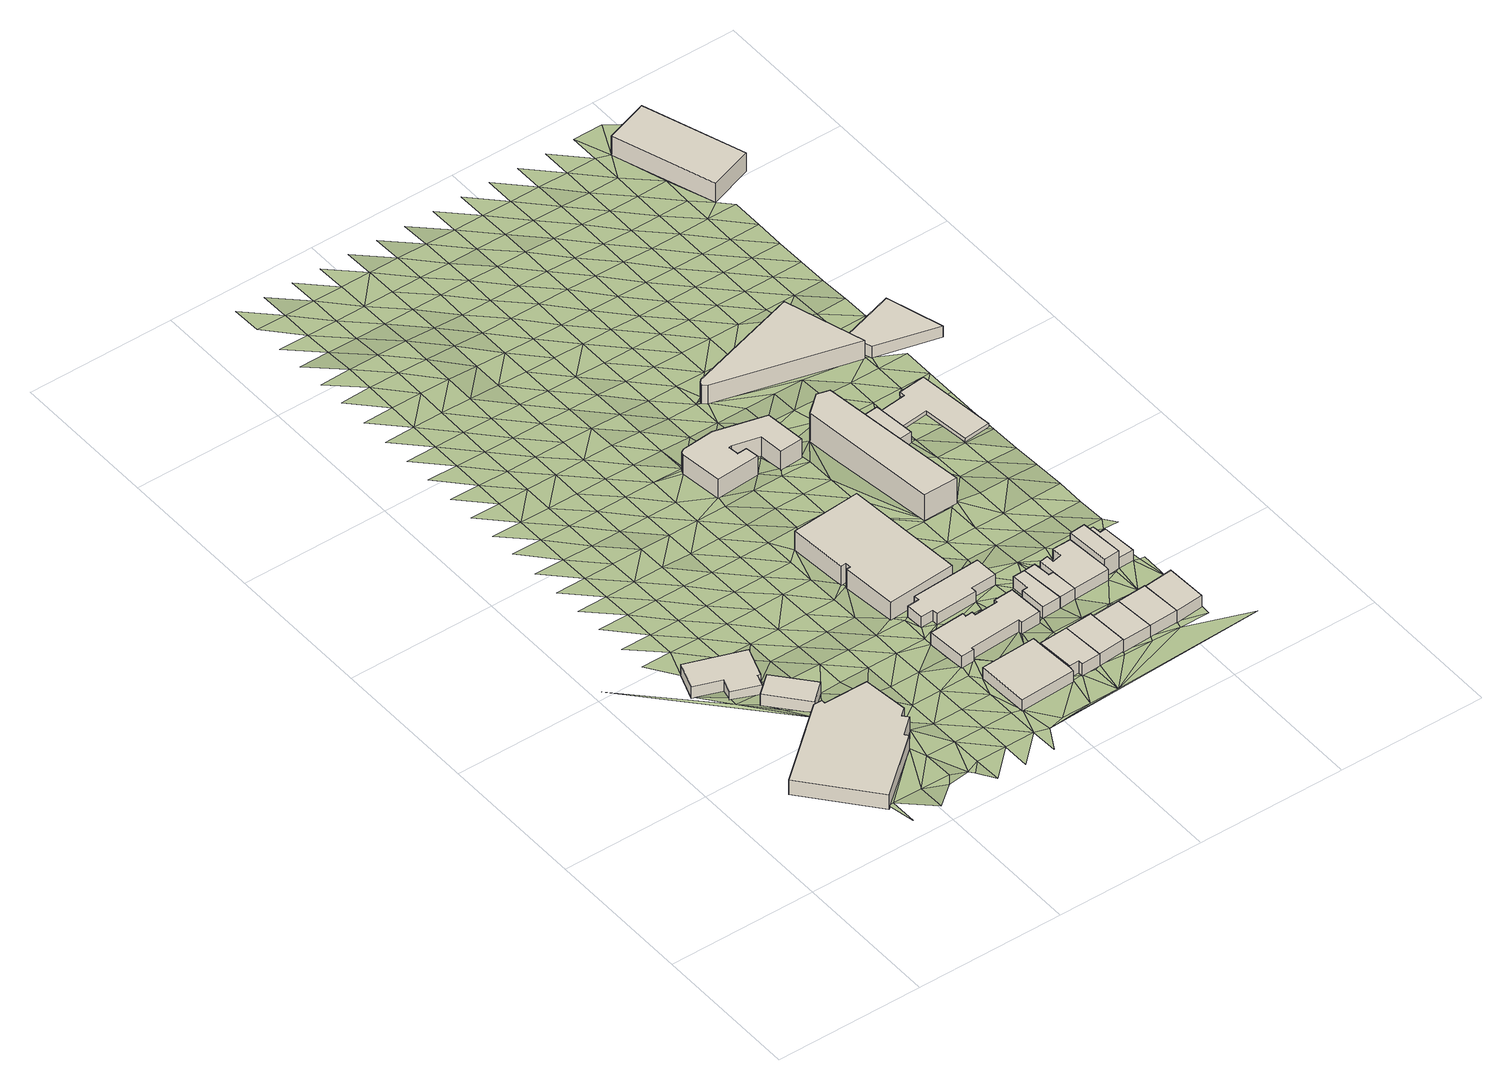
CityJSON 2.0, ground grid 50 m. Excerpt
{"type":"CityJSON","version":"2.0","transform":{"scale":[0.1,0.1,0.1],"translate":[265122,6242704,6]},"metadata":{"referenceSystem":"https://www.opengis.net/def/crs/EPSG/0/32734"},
"CityObjects":{
"building1":{"type":"Building","attributes":{"address":"10 Durham Avenue Salt River Cape Town","building":"commercial","building:levels":"1","footprint":{"type":"Polygon"},"plus_code":"C2XXX3XH+X3V","ground_height":12.97,"building_height":4.1,"roof_height":17.07},"geometry":[{"type":"Solid","lod":"1","boundaries":[[[[0,1,2,3]],[[1,4,5,2]],[[4,6,7,5]],[[6,8,9,7]],[[8,10,11,9]],[[10,12,13,11]],[[12,14,15,13]],[[14,16,17,15]],[[16,18,19,17]],[[18,20,21,19]],[[20,0,3,21]],[[3,2,5,7,9,11,13,15,17,19,21]],[[20,18,16,14,12,10,8,6,4,1,0]]]]}]},
"building2":{"type":"Building","attributes":{"address":"2 Durham Avenue Salt River 0792 Cape Town Western Cape","building":"retail","building:levels":"1","footprint":{"type":"Polygon"},"plus_code":"C2XPX3X6+X2R","ground_height":10.1,"building_height":4.1,"roof_height":14.2},"geometry":[{"type":"Solid","lod":"1","boundaries":[[[[22,23,24,25]],[[23,26,27,24]],[[26,28,29,27]],[[28,30,31,29]],[[30,32,33,31]],[[32,34,35,33]],[[34,36,37,35]],[[36,22,25,37]],[[25,24,27,29,31,33,35,37]],[[36,34,32,30,28,26,23,22]]]]}]},
"building3":{"type":"Building","attributes":{"address":"Salt River","building":"retail","building:levels":"1","footprint":{"type":"Polygon"},"plus_code":"C3X4XJXW+XCV","ground_height":11.32,"building_height":4.1,"roof_height":15.42},"geometry":[{"type":"Solid","lod":"1","boundaries":[[[[38,39,40,41]],[[39,42,43,40]],[[42,44,45,43]],[[44,38,41,45]],[[41,40,43,45]],[[44,42,39,38]]]]}]},
"building4":{"type":"Building","attributes":{"address":"17 Durham Avenue Salt River Cape Town","building":"commercial","building:levels":"1","footprint":{"type":"Polygon"},"plus_code":"C6X2XQXF+X9W","ground_height":11.73,"building_height":4.1,"roof_height":15.83},"geometry":[{"type":"Solid","lod":"1","boundaries":[[[[46,47,48,49]],[[47,50,51,48]],[[50,52,53,51]],[[52,54,55,53]],[[54,56,57,55]],[[56,46,49,57]],[[49,48,51,53,55,57]],[[56,54,52,50,47,46]]]]}]},
"building5":{"type":"Building","attributes":{"address":"Durham Avenue Salt River Cape Town","building":"commercial","building:levels":"1","footprint":{"type":"Polygon"},"plus_code":"C6X5X8X8+XJX","ground_height":11.18,"building_height":4.1,"roof_height":15.28},"geometry":[{"type":"Solid","lod":"1","boundaries":[[[[58,59,60,61]],[[59,62,63,60]],[[62,64,65,63]],[[64,66,67,65]],[[66,68,69,67]],[[68,70,71,69]],[[70,72,73,71]],[[72,74,75,73]],[[74,76,77,75]],[[76,78,79,77]],[[78,80,81,79]],[[80,82,83,81]],[[82,84,85,83]],[[84,58,61,85]],[[61,60,63,65,67,69,71,73,75,77,79,81,83,85]],[[84,82,80,78,76,74,72,70,68,66,64,62,59,58]]]]}]},
"building6":{"type":"Building","attributes":{"address":"4 Chapel Street Salt River Cape Town","building":"house","building:levels":"1","footprint":{"type":"Polygon"},"plus_code":"C6XQX3XQ+XRX","ground_height":12.07,"building_height":4.1,"roof_height":16.17},"geometry":[{"type":"Solid","lod":"1","boundaries":[[[[86,87,48,88,89,90]],[[87,91,92,88,48]],[[91,93,94,92]],[[93,95,96,94]],[[95,97,98,96]],[[97,86,90,89,98]],[[89,88,92,94,96,98]],[[97,95,93,91,87,86]]]]}]},
"building7":{"type":"Building","attributes":{"address":"9 Durham Avenue Salt River Cape Town","building":"commercial","building:levels":"2","footprint":{"type":"Polygon"},"plus_code":"C5XPXXX2+X4X","ground_height":9.96,"building_height":6.9,"roof_height":16.86},"geometry":[{"type":"Solid","lod":"1","boundaries":[[[[99,100,101,102]],[[100,103,104,101]],[[103,105,106,104]],[[105,107,108,106]],[[107,109,110,108]],[[109,111,112,110]],[[111,113,114,112]],[[113,99,102,114]],[[102,101,104,106,108,110,112,114]],[[113,111,109,107,105,103,100,99]]]]}]},
"building8":{"type":"Building","attributes":{"address":"Durham Avenue Salt River Cape Town","building":"commercial","building:levels":"1","footprint":{"type":"Polygon"},"plus_code":"C6X6X2X7+X9V","ground_height":10.85,"building_height":4.1,"roof_height":14.95},"geometry":[{"type":"Solid","lod":"1","boundaries":[[[[115,116,117,118]],[[116,119,120,117]],[[119,121,122,120]],[[121,123,124,122]],[[123,125,126,124]],[[125,127,128,126]],[[127,129,130,128]],[[129,131,132,130]],[[131,133,134,132]],[[133,115,118,134]],[[118,117,120,122,124,126,128,130,132,134]],[[133,131,129,127,125,123,121,119,116,115]]]]}]},
"building9":{"type":"Building","attributes":{"address":"6 Chapel Street Salt River Cape Town","building":"house","building:levels":"1","footprint":{"type":"Polygon"},"plus_code":"C7X6XFXW+X2R","ground_height":12.07,"building_height":4.1,"roof_height":16.17},"geometry":[{"type":"Solid","lod":"1","boundaries":[[[[135,136,98,89]],[[136,137,138,139,98]],[[137,140,141,142,139,138]],[[140,143,144,142,141]],[[143,135,89,144]],[[89,98,139,142,144]],[[143,140,137,136,135]]]]}]},
"building10":{"type":"Building","attributes":{"address":"Locomotive Hotel 349 Albert Road Salt River Cape Town","building":"retail","building:levels":"2","footprint":{"type":"Polygon"},"plus_code":"C6X3X5XC+XMV","ground_height":8.66,"building_height":6.9,"roof_height":15.56},"geometry":[{"type":"Solid","lod":"1","boundaries":[[[[145,146,147,148]],[[146,149,150,147]],[[149,151,152,150]],[[151,153,154,152]],[[153,155,156,154]],[[155,157,158,156]],[[157,159,160,158]],[[159,161,162,160]],[[161,163,164,162]],[[163,165,166,164]],[[165,167,168,166]],[[167,169,170,168]],[[169,171,172,170]],[[171,145,148,172]],[[148,147,150,152,154,156,158,160,162,164,166,168,170,172]],[[171,169,167,165,163,161,159,157,155,153,151,149,146,145]]]]}]},
"building11":{"type":"Building","attributes":{"address":"Chapel Street Salt River Cape Town","building":"house","building:levels":"1","footprint":{"type":"Polygon"},"plus_code":"C7X4XXXR+XFX","ground_height":11.09,"building_height":4.1,"roof_height":15.19},"geometry":[{"type":"Solid","lod":"1","boundaries":[[[[173,174,175,176]],[[174,177,178,175]],[[177,179,180,178]],[[179,181,182,180]],[[181,183,184,182]],[[183,173,176,184]],[[176,175,178,180,182,184]],[[183,181,179,177,174,173]]]]}]},
"building12":{"type":"Building","attributes":{"address":"8 Chapel Street Salt River Cape Town","building":"house","building:levels":"1","footprint":{"type":"Polygon"},"plus_code":"C7XMXVXW+XVX","ground_height":11.74,"building_height":4.1,"roof_height":15.84},"geometry":[{"type":"Solid","lod":"1","boundaries":[[[[185,186,138,141]],[[186,187,188,138]],[[187,189,190,188]],[[189,185,141,190]],[[141,138,188,190]],[[189,187,186,185]]]]}]},
"building13":{"type":"Building","attributes":{"address":"Chapel Street Salt River Cape Town","building":"house","building:levels":"1","footprint":{"type":"Polygon"},"plus_code":"C7XCXWX7+X5W","ground_height":11.06,"building_height":4.1,"roof_height":15.16},"geometry":[{"type":"Solid","lod":"1","boundaries":[[[[174,173,176,175]],[[173,191,192,176]],[[191,193,194,192]],[[193,195,196,194]],[[195,197,198,196]],[[197,174,175,198]],[[175,176,192,194,196,198]],[[197,195,193,191,173,174]]]]}]},
"building14":{"type":"Building","attributes":{"address":"10 Chapel Street Salt River Cape Town","building":"house","building:levels":"1","footprint":{"type":"Polygon"},"plus_code":"C8X5XMXG+X4W","ground_height":11.66,"building_height":4.1,"roof_height":15.76},"geometry":[{"type":"Solid","lod":"1","boundaries":[[[[199,200,188,190]],[[200,201,202,203,188]],[[201,204,205,206,203,202]],[[204,199,190,206,205]],[[190,188,203,206]],[[204,201,200,199]]]]}]},
"building15":{"type":"Building","attributes":{"address":"13 Chapel Street Salt River Cape Town","building":"house","building:levels":"1","footprint":{"type":"Polygon"},"plus_code":"C7XVXWXP+X6R","ground_height":11.1,"building_height":4.1,"roof_height":15.2},"geometry":[{"type":"Solid","lod":"1","boundaries":[[[[191,207,208,192]],[[207,209,210,208]],[[209,211,212,210]],[[211,213,214,212]],[[213,215,216,214]],[[215,217,218,216]],[[217,219,220,218]],[[219,221,222,220]],[[221,193,194,222]],[[193,191,192,194]],[[192,208,210,212,214,216,218,220,222,194]],[[193,221,219,217,215,213,211,209,207,191]]]]}]},
"building16":{"type":"Building","attributes":{"address":"398 Percy Street Salt River Cape Town","building":"retail","building:levels":"3","footprint":{"type":"Polygon"},"plus_code":"C7X4X9X2+X3X","ground_height":9.23,"building_height":9.7,"roof_height":18.93},"geometry":[{"type":"Solid","lod":"1","boundaries":[[[[223,224,225,226]],[[224,227,228,225]],[[227,229,230,228]],[[229,231,232,230]],[[231,223,226,232]],[[226,225,228,230,232]],[[231,229,227,224,223]]]]}]},
"building17":{"type":"Building","attributes":{"address":"12 Chapel Street Salt River Cape Town","building":"house","building:levels":"1","footprint":{"type":"Polygon"},"plus_code":"C8XMXFXG+X6V","ground_height":11.38,"building_height":4.1,"roof_height":15.48},"geometry":[{"type":"Solid","lod":"1","boundaries":[[[[233,234,202,205]],[[234,235,236,202]],[[235,237,238,236]],[[237,233,205,238]],[[205,202,236,238]],[[237,235,234,233]]]]}]},
"building18":{"type":"Building","attributes":{"address":"Chapel Street Salt River Cape Town","building":"house","building:levels":"2","footprint":{"type":"Polygon"},"plus_code":"C8X8XGXV+XFW","ground_height":10.82,"building_height":6.9,"roof_height":17.72},"geometry":[{"type":"Solid","lod":"1","boundaries":[[[[239,240,241,242,243,244]],[[240,211,245,246,242,241]],[[211,209,247,248,246,245]],[[209,239,244,243,248,247]],[[243,242,246,248]],[[209,211,240,239]]]]}]},
"building19":{"type":"Building","attributes":{"address":"Chapel Street Salt River Cape Town","building":"house","building:levels":"1","footprint":{"type":"Polygon"},"plus_code":"C8XHXXX6+X5X","ground_height":10.82,"building_height":4.1,"roof_height":14.92},"geometry":[{"type":"Solid","lod":"1","boundaries":[[[[239,249,250,251]],[[249,252,253,250]],[[252,254,255,253]],[[254,256,257,255]],[[256,240,258,257]],[[240,239,251,258]],[[251,250,253,255,257,258]],[[240,256,254,252,249,239]]]]}]},
"building20":{"type":"Building","attributes":{"building":"retail","building:levels":"1","footprint":{"type":"Polygon"},"plus_code":"C7XHXMXC+X2W","ground_height":8.17,"building_height":4.1,"roof_height":12.27},"geometry":[{"type":"Solid","lod":"1","boundaries":[[[[259,260,261,262,263,264,265,266]],[[260,267,268,263,262,261]],[[267,269,270,268]],[[269,271,272,270]],[[271,273,274,272]],[[273,259,266,265,264,274]],[[264,263,268,270,272,274]],[[273,271,269,267,260,259]]]]}]},
"building21":{"type":"Building","attributes":{"address":"Bridge Mansions 445 Albert Road Salt River Cape Town","building":"retail","building:levels":"2","footprint":{"type":"Polygon"},"plus_code":"C7X4X2XQ+X3W","ground_height":7.21,"building_height":6.9,"roof_height":14.11},"geometry":[{"type":"Solid","lod":"1","boundaries":[[[[275,276,277,278]],[[276,279,280,277]],[[279,281,282,280]],[[281,283,284,282]],[[283,285,286,284]],[[285,275,278,286]],[[278,277,280,282,284,286]],[[285,283,281,279,276,275]]]]}]},
"building22":{"type":"Building","attributes":{"building":"roof","building:levels":"1","footprint":{"type":"Polygon"},"plus_code":"C8XGXWX2+XPR","ground_height":8.09,"bottom_roof_height":10.89,"roof_height":12.19},"geometry":[{"type":"Solid","lod":"1","boundaries":[[[[261,266,265,262]],[[266,287,288,265]],[[287,289,290,288]],[[289,291,292,290]],[[291,293,294,292]],[[293,295,296,294]],[[295,297,298,296]],[[297,261,262,298]],[[262,265,288,290,292,294,296,298]],[[297,295,293,291,289,287,266,261]]]]}]},
"building23":{"type":"Building","attributes":{"address":"Albert Road Salt River Cape Town","building":"retail","building:levels":"1","footprint":{"type":"Polygon"},"plus_code":"C8XWX4X2+X6X","ground_height":7.77,"building_height":4.1,"roof_height":11.87},"geometry":[{"type":"Solid","lod":"1","boundaries":[[[[299,300,301,302]],[[300,303,304,301]],[[303,305,306,304]],[[305,299,302,306]],[[302,301,304,306]],[[305,303,300,299]]]]}]},
"building24":{"type":"Building","attributes":{"building":"hall","building:levels":"2","footprint":{"type":"Polygon"},"plus_code":"C8XQXWXR+X2X","ground_height":6.78,"building_height":6.9,"roof_height":13.68},"geometry":[{"type":"Solid","lod":"1","boundaries":[[[[307,308,309,310]],[[308,311,312,309]],[[311,313,314,312]],[[313,307,310,314]],[[310,309,312,314]],[[313,311,308,307]]]]}]},
"terrain1":{"type":"TINRelief","geometry":[{"type":"CompositeSurface","lod":"1","boundaries":[[[315,316,317]],[[318,319,320]],[[316,321,322]],[[323,317,316]],[[324,325,318]],[[326,325,324]],[[323,316,322]],[[321,327,322]],[[324,318,328]],[[329,23,330]],[[331,318,332]],[[328,318,331]],[[332,318,320]],[[327,333,322]],[[330,334,335]],[[332,336,331]],[[328,331,337]],[[338,330,23]],[[331,339,337]],[[332,320,336]],[[333,340,322]],[[322,340,323]],[[337,341,328]],[[334,342,343]],[[320,344,336]],[[339,341,337]],[[327,345,333]],[[341,339,346]],[[338,23,347]],[[334,330,348]],[[342,349,350]],[[336,344,38]],[[340,333,345]],[[338,348,330]],[[346,339,351]],[[334,352,342]],[[344,353,14]],[[323,354,355]],[[349,356,357]],[[323,340,354]],[[38,351,339]],[[348,352,334]],[[358,347,346]],[[359,345,360]],[[358,346,351]],[[345,361,340]],[[14,38,344]],[[359,360,362]],[[349,342,363]],[[356,364,365]],[[348,338,366]],[[340,361,354]],[[366,338,347]],[[352,363,342]],[[361,345,359]],[[367,354,368]],[[356,349,369]],[[358,366,347]],[[364,370,371]],[[351,38,372]],[[352,348,373]],[[363,369,349]],[[359,362,374]],[[375,368,354]],[[372,358,351]],[[376,38,14]],[[366,373,348]],[[361,375,354]],[[377,364,356]],[[376,372,38]],[[370,378,379]],[[359,374,361]],[[380,363,352]],[[377,356,369]],[[14,368,381]],[[382,366,358]],[[381,368,375]],[[373,380,352]],[[383,370,364]],[[382,358,372]],[[378,384,385]],[[386,375,361]],[[387,369,363]],[[364,377,383]],[[376,14,388]],[[389,373,366]],[[381,390,14]],[[386,361,374]],[[380,387,363]],[[372,376,388]],[[378,370,391]],[[382,389,366]],[[384,392,393]],[[388,14,390]],[[391,370,383]],[[375,394,381]],[[395,380,373]],[[377,369,396]],[[386,397,375]],[[387,398,369]],[[399,374,400]],[[372,401,382]],[[392,402,403]],[[373,389,395]],[[384,378,404]],[[377,396,383]],[[375,397,394]],[[401,372,388]],[[396,369,398]],[[391,405,378]],[[374,399,386]],[[406,390,381]],[[407,387,380]],[[408,389,382]],[[392,384,404]],[[380,395,407]],[[402,409,410]],[[378,405,404]],[[383,411,391]],[[382,401,408]],[[381,394,406]],[[397,386,412]],[[388,390,413]],[[398,387,414]],[[411,383,396]],[[392,415,402]],[[386,399,412]],[[409,416,417]],[[414,387,407]],[[395,389,418]],[[401,388,413]],[[419,405,391]],[[389,408,420]],[[404,415,392]],[[413,390,406]],[[397,421,394]],[[399,422,423]],[[391,411,419]],[[409,402,424]],[[395,418,407]],[[396,398,425]],[[418,389,420]],[[397,412,421]],[[426,416,427]],[[414,428,398]],[[401,429,408]],[[415,424,402]],[[399,430,412]],[[430,399,423]],[[431,404,405]],[[411,396,425]],[[401,413,429]],[[425,398,428]],[[405,419,432]],[[433,406,394]],[[407,434,414]],[[416,409,435]],[[394,421,436]],[[437,438,427]],[[412,430,421]],[[420,408,439]],[[404,431,415]],[[434,407,418]],[[424,435,409]],[[405,432,431]],[[433,394,436]],[[411,440,419]],[[439,408,429]],[[423,441,430]],[[406,84,413]],[[442,428,414]],[[430,52,421]],[[443,444,437]],[[440,411,425]],[[420,445,418]],[[424,415,446]],[[447,406,433]],[[448,427,416]],[[436,421,52]],[[414,434,442]],[[435,449,416]],[[429,413,450]],[[447,84,406]],[[432,419,451]],[[445,420,439]],[[431,446,415]],[[427,448,437]],[[452,453,443]],[[448,416,449]],[[451,419,440]],[[423,454,441]],[[434,418,455]],[[456,435,424]],[[425,428,457]],[[413,84,450]],[[458,439,429]],[[428,442,459]],[[460,436,52]],[[460,433,436]],[[432,461,431]],[[447,433,84]],[[455,418,445]],[[446,456,424]],[[440,425,457]],[[462,443,437]],[[463,464,452]],[[450,465,429]],[[430,441,466]],[[457,428,459]],[[432,451,461]],[[429,465,458]],[[434,467,442]],[[468,449,435]],[[462,437,448]],[[439,469,445]],[[460,52,470]],[[431,471,446]],[[472,473,474]],[[434,455,467]],[[456,468,435]],[[439,458,469]],[[475,452,443]],[[440,476,451]],[[473,472,463]],[[461,471,431]],[[460,470,477]],[[445,478,455]],[[115,465,450]],[[84,119,450]],[[459,442,479]],[[476,440,457]],[[462,475,443]],[[423,480,454]],[[133,458,465]],[[441,454,466]],[[445,469,478]],[[481,456,446]],[[448,449,482]],[[119,115,450]],[[479,442,467]],[[468,483,449]],[[465,115,133]],[[463,452,484]],[[461,451,485]],[[446,471,481]],[[52,486,470]],[[458,133,129]],[[459,487,457]],[[482,462,448]],[[84,488,119]],[[467,455,99]],[[452,475,484]],[[482,449,483]],[[485,451,476]],[[478,99,455]],[[469,489,478]],[[116,115,119]],[[490,468,456]],[[469,491,489]],[[459,479,487]],[[82,488,84]],[[473,463,492]],[[471,461,493]],[[467,99,479]],[[456,481,490]],[[131,129,133]],[[470,494,477]],[[495,475,462]],[[484,492,463]],[[493,461,485]],[[476,457,496]],[[483,468,497]],[[454,498,466]],[[457,487,499]],[[462,482,495]],[[473,500,501]],[[497,468,490]],[[486,502,470]],[[498,454,480]],[[481,471,503]],[[496,457,499]],[[484,475,504]],[[498,505,466]],[[492,500,473]],[[471,493,506]],[[485,476,169]],[[129,507,458]],[[479,99,508]],[[80,78,82]],[[470,502,494]],[[479,508,487]],[[475,495,504]],[[509,505,498]],[[488,121,119]],[[481,503,490]],[[482,483,510]],[[503,471,506]],[[497,511,483]],[[169,476,496]],[[488,82,512]],[[513,492,484]],[[485,514,493]],[[82,78,512]],[[487,515,499]],[[482,510,495]],[[480,516,498]],[[512,78,76]],[[513,484,504]],[[510,483,511]],[[486,517,502]],[[169,167,485]],[[490,518,497]],[[514,485,167]],[[508,515,487]],[[494,502,517]],[[519,500,492]],[[516,520,498]],[[86,486,521]],[[506,493,522]],[[488,512,121]],[[518,490,503]],[[516,480,520]],[[496,499,523]],[[512,76,74]],[[504,495,524]],[[513,519,492]],[[525,508,99]],[[514,522,493]],[[526,517,486]],[[527,511,497]],[[515,523,499]],[[524,495,510]],[[167,165,514]],[[506,528,503]],[[529,500,530]],[[497,518,527]],[[486,86,526]],[[520,480,531]],[[512,74,72]],[[121,512,72]],[[522,514,165]],[[513,504,532]],[[519,530,500]],[[528,506,522]],[[515,508,525]],[[129,127,507]],[[526,533,517]],[[532,504,524]],[[518,503,534]],[[510,511,535]],[[480,423,536]],[[523,537,496]],[[511,527,538]],[[525,99,539]],[[519,513,540]],[[72,541,121]],[[534,503,528]],[[125,123,121]],[[523,515,542]],[[524,510,535]],[[522,165,543]],[[540,513,532]],[[535,511,538]],[[544,533,526]],[[531,545,520]],[[518,546,527]],[[515,525,542]],[[72,70,541]],[[544,547,533]],[[548,531,480]],[[547,70,533]],[[526,86,549]],[[528,522,543]],[[546,518,534]],[[121,541,125]],[[547,544,181]],[[530,519,550]],[[181,70,547]],[[524,551,532]],[[543,165,552]],[[549,544,526]],[[540,553,519]],[[554,555,556]],[[539,507,557]],[[538,527,558]],[[541,70,181]],[[523,559,537]],[[559,523,542]],[[551,524,535]],[[507,560,557]],[[556,561,554]],[[86,143,549]],[[528,562,534]],[[530,550,563]],[[519,553,550]],[[179,541,181]],[[558,527,546]],[[564,540,532]],[[507,127,560]],[[177,125,541]],[[557,565,539]],[[543,562,528]],[[548,545,531]],[[177,541,179]],[[544,549,566]],[[538,567,535]],[[525,568,542]],[[569,127,125]],[[564,532,551]],[[557,570,565]],[[571,561,537]],[[546,534,572]],[[561,573,554]],[[539,568,525]],[[480,574,548]],[[539,565,575]],[[567,538,558]],[[537,559,576]],[[174,569,125]],[[174,125,177]],[[540,577,553]],[[560,570,557]],[[562,572,534]],[[571,537,576]],[[559,542,578]],[[551,535,579]],[[545,548,580]],[[539,575,568]],[[571,573,561]],[[577,540,564]],[[543,552,581]],[[582,189,143]],[[549,583,566]],[[558,546,584]],[[565,585,575]],[[586,127,569]],[[579,535,567]],[[578,542,568]],[[143,587,549]],[[553,588,550]],[[573,571,576]],[[562,543,581]],[[570,585,565]],[[572,584,546]],[[586,569,174]],[[589,576,559]],[[552,590,581]],[[591,560,127]],[[564,551,592]],[[553,577,588]],[[593,568,575]],[[583,549,587]],[[578,589,559]],[[594,590,552]],[[189,587,143]],[[592,551,579]],[[585,593,575]],[[591,570,560]],[[562,595,572]],[[550,596,597]],[[567,558,598]],[[197,586,174]],[[584,599,558]],[[127,586,591]],[[568,593,578]],[[564,600,577]],[[596,550,588]],[[195,221,197]],[[595,562,581]],[[548,574,580]],[[601,576,589]],[[193,221,195]],[[579,567,598]],[[586,197,221]],[[558,599,598]],[[600,564,592]],[[536,574,480]],[[584,572,602]],[[586,221,603]],[[577,604,588]],[[585,570,605]],[[590,606,581]],[[591,607,570]],[[602,572,595]],[[592,579,608]],[[593,609,578]],[[583,587,610]],[[580,574,611]],[[604,577,600]],[[593,585,605]],[[578,609,589]],[[595,581,612]],[[606,590,594]],[[587,189,204]],[[599,584,613]],[[614,594,601]],[[615,586,603]],[[570,607,605]],[[608,579,598]],[[609,601,589]],[[616,603,617]],[[596,588,618]],[[595,619,620]],[[621,591,586]],[[619,595,612]],[[584,602,613]],[[620,622,595]],[[614,601,609]],[[595,622,602]],[[581,623,612]],[[624,600,592]],[[616,615,603]],[[618,588,604]],[[586,615,621]],[[581,606,623]],[[599,625,598]],[[608,624,592]],[[593,605,626]],[[610,587,627]],[[627,587,204]],[[628,607,591]],[[596,629,630]],[[625,599,613]],[[631,604,600]],[[614,632,594]],[[628,591,621]],[[629,596,618]],[[611,574,633]],[[626,605,607]],[[634,608,598]],[[635,602,622]],[[594,636,606]],[[624,631,600]],[[609,632,614]],[[637,621,615]],[[613,602,635]],[[634,598,625]],[[638,610,639]],[[607,640,626]],[[604,641,618]],[[627,639,610]],[[628,640,607]],[[642,612,623]],[[643,624,608]],[[623,606,642]],[[611,633,644]],[[631,641,604]],[[636,594,632]],[[645,638,639]],[[625,613,646]],[[627,204,237]],[[627,645,639]],[[634,643,608]],[[629,618,647]],[[628,621,648]],[[621,637,648]],[[646,613,635]],[[606,636,642]],[[649,631,624]],[[641,647,618]],[[640,650,626]],[[645,627,249]],[[651,635,622]],[[625,652,634]],[[643,649,624]],[[653,223,626]],[[653,626,654]],[[627,237,655]],[[640,628,656]],[[648,637,240]],[[657,629,658]],[[627,655,249]],[[650,654,626]],[[652,625,646]],[[237,644,659]],[[641,631,660]],[[642,661,612]],[[648,656,628]],[[647,658,629]],[[643,634,662]],[[237,659,663]],[[223,653,664]],[[631,649,660]],[[256,648,240]],[[665,636,632]],[[663,655,237]],[[652,662,634]],[[647,641,666]],[[650,640,667]],[[668,646,635]],[[669,249,655]],[[640,656,670]],[[654,671,653]],[[665,632,223]],[[672,223,664]],[[254,252,256]],[[649,643,673]],[[642,636,661]],[[655,674,669]],[[675,249,669]],[[666,641,660]],[[249,675,252]],[[676,648,256]],[[677,653,671]],[[654,650,667]],[[646,668,652]],[[640,670,667]],[[635,651,668]],[[643,662,673]],[[672,665,223]],[[676,256,252]],[[678,252,675]],[[647,679,658]],[[648,680,656]],[[267,672,664]],[[636,665,661]],[[678,676,252]],[[649,681,660]],[[648,676,680]],[[679,647,666]],[[654,682,671]],[[662,652,683]],[[684,677,671]],[[649,673,681]],[[651,622,275]],[[684,685,677]],[[670,656,686]],[[687,658,688]],[[682,654,667]],[[652,668,683]],[[612,661,689]],[[666,660,690]],[[691,665,672]],[[686,656,680]],[[688,658,679]],[[684,692,685]],[[685,692,260]],[[672,267,691]],[[693,673,662]],[[694,684,671]],[[695,680,676]],[[260,692,267]],[[681,690,660]],[[670,696,667]],[[694,671,682]],[[693,662,683]],[[679,666,697]],[[651,698,668]],[[691,267,692]],[[661,665,699]],[[686,696,670]],[[684,700,692]],[[681,673,701]],[[690,697,666]],[[699,665,691]],[[682,667,702]],[[668,698,683]],[[693,701,673]],[[700,684,694]],[[679,703,688]],[[667,696,702]],[[704,690,681]],[[697,703,679]],[[694,682,705]],[[706,693,683]],[[707,691,692]],[[692,700,708]],[[701,704,681]],[[709,688,710]],[[682,702,705]],[[706,683,698]],[[651,275,698]],[[690,711,697]],[[707,699,691]],[[710,688,703]],[[699,689,661]],[[692,708,707]],[[701,693,712]],[[694,713,700]],[[704,711,690]],[[706,712,693]],[[694,705,713]],[[703,697,714]],[[700,715,708]],[[716,704,701]],[[711,714,697]],[[717,699,707]],[[718,706,698]],[[712,716,701]],[[713,715,700]],[[710,703,719]],[[717,689,699]],[[720,711,704]],[[698,275,718]],[[714,719,703]],[[712,706,721]],[[708,722,707]],[[715,723,708]],[[716,720,704]],[[724,725,710]],[[721,706,718]],[[714,711,726]],[[717,707,722]],[[689,717,727]],[[719,724,710]],[[708,723,722]],[[689,728,275]],[[689,727,728]],[[729,716,712]],[[711,720,726]],[[728,730,275]],[[729,712,721]],[[719,714,731]],[[732,727,717]],[[718,275,733]],[[734,720,716]],[[275,730,735]],[[726,731,714]],[[732,717,722]],[[721,718,733]],[[734,716,729]],[[719,736,724]],[[733,275,735]],[[737,730,728]],[[726,720,738]],[[731,736,719]],[[721,739,729]],[[738,720,734]],[[735,730,737]],[[740,724,741]],[[733,739,721]],[[742,731,726]],[[736,741,724]],[[743,734,729]],[[742,726,738]],[[735,744,733]],[[300,737,728]],[[743,729,739]],[[745,736,731]],[[737,744,735]],[[746,738,734]],[[745,731,742]],[[739,733,747]],[[743,746,734]],[[741,736,748]],[[744,747,733]],[[738,749,742]],[[748,736,745]],[[743,739,750]],[[746,749,738]],[[751,752,741]],[[747,750,739]],[[753,745,742]],[[748,751,741]],[[746,743,754]],[[749,753,742]],[[754,743,750]],[[755,748,745]],[[746,756,749]],[[753,755,745]],[[751,748,313]],[[756,746,754]],[[753,749,307]],[[313,748,755]],[[757,751,313]],[[755,753,307]],[[749,756,758]],[[749,758,307]],[[755,307,313]],[[759,757,313]],[[759,313,760]]]}]}
},
"vertices":[
[160,320,55],[348,98,55],[348,98,111],[160,320,111],[543,262,55],[543,262,111],[534,273,55],[534,273,111],[592,322,55],[592,322,111],[576,340,55],[576,340,111],[601,361,55],[601,361,111],[584,513,55],[584,513,111],[435,514,55],[435,514,111],[435,528,55],[435,528,111],[407,528,55],[407,528,111],
[418,847,39],[227,914,39],[227,914,82],[418,847,82],[193,820,39],[193,820,82],[284,788,39],[284,788,82],[266,738,39],[266,738,82],[358,706,39],[358,706,82],[372,746,39],[372,746,82],[381,743,39],[381,743,82],
[490,605,50],[387,723,50],[387,723,94],[490,605,94],[323,668,50],[323,668,94],[426,550,50],[426,550,94],
[1086,225,55],[1078,352,55],[1078,352,98],[1086,225,98],[1077,382,55],[1077,382,98],[889,373,55],[889,373,98],[897,197,55],[897,197,98],[1085,206,55],[1085,206,98],
[872,449,48],[917,452,48],[917,452,93],[872,449,93],[917,461,48],[917,461,93],[1093,472,48],[1093,472,93],[1094,460,48],[1094,460,93],[1162,465,48],[1162,465,93],[1155,585,48],[1155,585,93],[1089,581,48],[1089,581,93],[1090,570,48],[1090,570,93],[1009,565,48],[1009,565,93],[1008,579,48],[1008,579,93],[984,577,48],[984,577,93],[984,590,48],[984,590,93],[863,582,48],[863,582,93],
[1175,358,56],[1078,352,56],[1078,352,102],[1175,358,102],[1175,358,98],[1086,225,56],[1086,225,102],[1119,227,56],[1119,227,102],[1120,210,56],[1120,210,102],[1184,214,56],[1184,214,102],
[803,1139,35],[819,941,35],[819,941,109],[803,1139,109],[835,943,35],[835,943,109],[837,924,35],[837,924,109],[823,923,35],[823,923,109],[838,736,35],[838,736,109],[1071,754,35],[1071,754,109],[1038,1158,35],[1038,1158,109],
[884,654,48],[926,656,48],[926,656,89],[884,654,89],[928,637,48],[928,637,89],[1072,645,48],[1072,645,89],[1071,664,48],[1071,664,89],[1159,668,48],[1159,668,89],[1155,747,48],[1155,747,89],[920,734,48],[920,734,89],[922,715,48],[922,715,89],[881,712,48],[881,712,89],
[1175,358,55],[1184,214,55],[1274,221,55],[1274,221,98],[1274,221,102],[1266,355,55],[1266,355,98],[1266,355,102],[1266,363,55],[1266,363,102],
[918,1462,23],[911,1507,23],[911,1507,96],[918,1462,96],[879,1505,23],[879,1505,96],[875,1539,23],[875,1539,96],[884,1541,23],[884,1541,96],[973,1519,23],[973,1519,96],[981,1437,23],[981,1437,96],[1060,1443,23],[1060,1443,96],[1046,1580,23],[1046,1580,96],[876,1622,23],[876,1622,96],[769,1613,23],[769,1613,96],[757,1606,23],[757,1606,96],[752,1593,23],[752,1593,96],[769,1452,23],[769,1452,96],
[1245,479,48],[1232,629,48],[1232,629,92],[1245,479,92],[1191,627,48],[1191,627,92],[1196,567,48],[1196,567,92],[1176,566,48],[1176,566,92],[1181,476,48],[1181,476,92],
[1266,355,53],[1274,221,53],[1373,226,53],[1373,226,98],[1363,361,53],[1363,361,98],
[1301,483,48],[1301,483,92],[1293,574,48],[1293,574,92],[1277,573,48],[1277,573,92],[1271,632,48],[1271,632,92],
[1363,361,52],[1373,226,52],[1471,230,52],[1471,230,95],[1471,230,98],[1461,367,52],[1461,367,95],[1461,367,98],
[1424,489,48],[1424,489,92],[1425,506,48],[1425,506,92],[1413,653,48],[1413,653,92],[1351,652,48],[1351,652,92],[1352,617,48],[1352,617,92],[1320,610,48],[1320,610,92],[1319,636,48],[1319,636,92],[1291,632,48],[1291,632,92],
[1226,1529,19],[1184,1540,19],[1184,1540,129],[1226,1529,129],[1122,1487,19],[1122,1487,129],[1172,1019,19],[1172,1019,129],[1289,1021,19],[1289,1021,129],
[1461,367,50],[1471,230,50],[1567,240,50],[1567,240,95],[1561,376,50],[1561,376,95],
[1478,511,48],[1466,657,48],[1466,657,92],[1466,657,117],[1478,511,117],[1478,511,92],[1413,653,89],[1413,653,117],[1425,506,89],[1425,506,117],
[1531,514,48],[1531,514,89],[1478,511,89],[1522,631,48],[1522,631,89],[1502,629,48],[1502,629,89],[1499,659,48],[1499,659,89],[1466,657,89],
[1343,1342,19],[1334,1432,19],[1334,1432,49],[1334,1432,62],[1334,1432,63],[1343,1342,63],[1343,1342,62],[1343,1342,49],[1332,1450,19],[1332,1450,63],[1249,1442,19],[1249,1442,63],[1263,1301,19],[1263,1301,63],[1346,1309,19],[1346,1309,63],
[1378,1944,10],[993,1827,10],[993,1827,81],[1378,1944,81],[982,1817,10],[982,1817,81],[981,1807,10],[981,1807,81],[992,1795,10],[992,1795,81],[1461,1676,10],[1461,1676,81],
[1433,1352,49],[1433,1352,62],[1451,1194,49],[1451,1194,62],[1543,1204,49],[1543,1204,62],[1513,1471,49],[1513,1471,62],[1421,1461,49],[1421,1461,62],[1423,1442,49],[1423,1442,62],
[1688,1609,16],[1631,1799,16],[1631,1799,59],[1688,1609,59],[1449,1743,16],[1449,1743,59],[1475,1663,16],[1475,1663,59],
[1525,2457,4],[1670,2507,4],[1670,2507,77],[1525,2457,77],[1554,2843,4],[1554,2843,77],[1409,2793,4],[1409,2793,77],
[363,5,72],[363,100,69],[348,98,69],[263,705,60],[6,993,40],[407,528,61],[463,5,72],[463,100,67],[543,262,60],[266,738,60],[193,820,45],[284,788,44],[538,68,66],[358,706,53],[163,1010,37],[263,1010,37],[323,668,53],[363,610,53],[563,100,66],[263,1105,35],[163,1105,35],[426,550,60],[363,705,53],[363,900,39],[387,723,53],[563,205,62],[372,746,53],[263,1210,34],[163,1210,34],[435,528,60],[615,80,63],[381,743,53],[418,847,42],[363,1010,36],[263,1310,31],[163,1310,30],[463,705,50],[363,1105,35],[435,514,60],[592,322,60],[534,273,60],[263,1410,28],[163,1410,29],[463,805,41],[663,100,63],[629,65,63],[663,205,61],[663,5,66],[363,1210,34],[263,1510,26],[163,1510,28],[463,900,38],[576,340,60],[601,361,57],[363,1310,33],[263,1615,26],[163,1615,28],[563,705,48],[463,1010,35],[763,100,63],[663,305,57],[563,610,48],[363,1410,29],[263,1710,24],[163,1710,25],[463,1105,34],[663,405,54],[563,805,41],[363,1510,25],[263,1810,22],[163,1810,23],[763,205,60],[463,1210,34],[663,610,48],[563,900,38],[663,505,51],[363,1615,25],[263,1905,23],[163,1905,24],[763,405,54],[563,1010,36],[463,1410,29],[763,305,57],[463,1310,32],[864,100,61],[763,5,65],[663,705,48],[263,2010,21],[163,2010,22],[363,1810,22],[363,1710,22],[763,505,51],[563,1105,33],[663,805,43],[263,2110,21],[163,2110,21],[463,1510,24],[864,205,59],[763,610,48],[563,1210,31],[363,1905,22],[263,2210,23],[163,2210,21],[663,1010,38],[463,1615,24],[663,900,41],[864,305,57],[864,5,65],[911,87,61],[363,2010,19],[563,1410,26],[163,2310,22],[263,2310,24],[563,1310,28],[763,705,48],[897,197,59],[463,1810,22],[463,1710,22],[872,449,55],[663,1105,35],[363,2110,21],[864,405,55],[263,2415,25],[163,2415,22],[763,805,43],[563,1510,24],[964,100,61],[663,1210,33],[263,2510,25],[163,2510,22],[763,900,40],[463,1905,21],[864,505,52],[363,2310,24],[363,2210,23],[864,610,48],[563,1615,24],[263,2610,17],[163,2610,18],[1064,100,61],[763,1010,37],[463,2010,18],[663,1410,27],[838,736,48],[663,1310,30],[917,452,55],[563,1710,23],[363,2415,25],[263,2705,14],[163,2705,15],[864,705,48],[1085,206,60],[763,1105,35],[463,2110,19],[823,923,42],[964,405,55],[563,1810,23],[163,2810,15],[263,2810,14],[163,2910,11],[363,2510,25],[663,1510,24],[917,461,52],[819,941,42],[763,1210,32],[1164,100,61],[563,1905,21],[463,2310,22],[463,2210,21],[363,2610,16],[663,1615,24],[1077,382,56],[763,1310,29],[964,610,48],[835,943,42],[563,2010,17],[837,924,42],[363,2705,14],[663,1710,22],[1093,472,52],[463,2415,23],[769,1452,26],[563,2110,16],[1120,210,60],[763,1410,26],[363,2810,13],[263,2910,9],[1064,405,56],[663,1905,20],[463,2510,23],[1086,225,60],[663,1810,23],[1071,754,48],[864,1210,36],[1119,227,60],[563,2310,16],[563,2210,16],[1064,610,49],[463,2610,15],[763,1615,23],[864,1310,35],[1164,205,60],[1094,460,52],[663,2010,16],[463,2705,14],[1184,214,60],[1078,352,59],[763,1710,19],[864,1410,32],[563,2415,18],[964,1210,36],[1164,405,56],[663,2110,13],[763,1810,19],[363,2910,9],[463,2810,12],[1264,205,59],[563,2510,18],[1162,465,51],[763,1905,17],[663,2310,12],[1679,125,56],[918,1462,27],[663,2210,12],[1038,1158,36],[563,2610,15],[1164,610,48],[964,1310,35],[864,1710,16],[1181,476,51],[1274,221,59],[763,2010,15],[1164,505,51],[1364,205,57],[1264,405,55],[563,2810,12],[663,2415,13],[876,1622,27],[563,2705,14],[884,1541,27],[875,1539,27],[879,1505,27],[1064,900,42],[763,2110,11],[964,1410,32],[1164,805,41],[911,1507,27],[864,1810,14],[463,2910,8],[663,2510,13],[1064,1010,40],[1245,479,51],[763,2210,10],[1064,1210,36],[1164,705,48],[1164,900,39],[964,1510,27],[864,1905,12],[973,1519,27],[1464,205,55],[1064,1105,38],[981,1437,32],[663,2610,15],[1064,1310,34],[763,2310,11],[1373,226,57],[964,1710,16],[1266,355,61],[1301,483,51],[864,2010,11],[1164,1010,37],[1264,705,48],[1364,405,53],[663,2705,13],[1064,1410,30],[964,1615,27],[1264,805,40],[763,2415,13],[1172,1019,37],[1046,1580,24],[964,1810,14],[663,2810,11],[563,2910,7],[864,2210,8],[864,2110,9],[763,2510,13],[1060,1443,30],[964,1905,12],[1319,636,49],[763,2610,15],[1264,1010,37],[1064,1615,24],[1264,900,38],[864,2310,9],[1122,1487,21],[1424,489,50],[1471,230,55],[992,1795,14],[964,2010,11],[1064,1510,24],[1351,652,49],[1352,617,49],[1320,610,49],[763,2705,12],[981,1807,14],[982,1817,14],[1364,705,49],[993,1827,14],[1064,1710,16],[864,2415,12],[964,2110,9],[1289,1021,37],[1464,405,52],[1364,805,40],[763,2810,10],[663,2910,6],[864,2510,12],[1184,1540,21],[1565,205,53],[964,2210,8],[1064,1905,11],[1164,1615,21],[1413,653,49],[1425,506,50],[1464,505,50],[1364,900,39],[864,2610,14],[1164,1710,15],[964,2310,9],[1567,240,53],[1478,511,50],[1064,2010,9],[864,2705,10],[1464,705,48],[964,2415,12],[1364,1010,37],[1164,1905,10],[1064,2110,8],[1263,1301,24],[1364,1105,31],[1565,405,50],[1464,805,41],[763,2910,4],[864,2810,7],[1565,305,54],[964,2510,12],[1264,1710,14],[1064,2210,5],[1570,382,50],[1249,1442,22],[1264,1615,19],[964,2610,14],[1464,1010,36],[1164,2010,8],[1549,507,48],[1464,900,41],[1364,1210,27],[1264,1510,19],[1064,2310,6],[1565,505,48],[1540,590,48],[1543,669,48],[1346,1309,21],[1551,591,48],[964,2705,10],[1565,705,48],[1064,2415,8],[1464,1105,30],[1164,2110,7],[1364,1310,21],[1343,1342,21],[1565,805,42],[864,2910,4],[964,2810,7],[1461,1676,18],[1064,2510,8],[1364,1510,17],[1364,1410,19],[1164,2210,4],[1464,1210,26],[1594,667,48],[1565,900,41],[1064,2610,10],[1264,2010,8],[1364,1615,17],[1464,1310,21],[1164,2310,4],[1565,1010,35],[1064,2705,9],[1164,2415,6],[1565,1105,29],[1264,2110,6],[1464,1510,17],[1464,1410,18],[964,2910,4],[1064,2810,6],[1164,2510,6],[1264,2210,4],[1565,1210,24],[1164,2610,8],[1565,1310,21],[1264,2310,3],[1464,1615,17],[1364,2010,7],[1164,2705,8],[1264,2415,3],[1364,2110,5],[1565,1510,17],[1565,1410,18],[1164,2810,5],[1064,2910,4],[1264,2510,3],[1475,1663,18],[1449,1743,18],[1364,2210,4],[1464,1810,18],[1264,2610,4],[1565,1615,17],[1464,2010,8],[1364,2310,2],[1464,1905,14],[1264,2705,4],[1565,1810,19],[1364,2415,3],[1464,2110,6],[1164,2910,3],[1264,2810,3],[1364,2510,3],[1464,2210,4],[1565,1905,16],[1364,2610,4],[1464,2310,3],[1565,2010,9],[1364,2705,5],[1464,2415,4],[1565,2110,6],[1364,2810,4],[1264,2910,3],[1464,2510,4],[1565,2210,5],[1464,2610,7],[1565,2310,4],[1364,2910,3],[1565,2415,4],[1464,2910,3],[1554,2843,5]
]}
